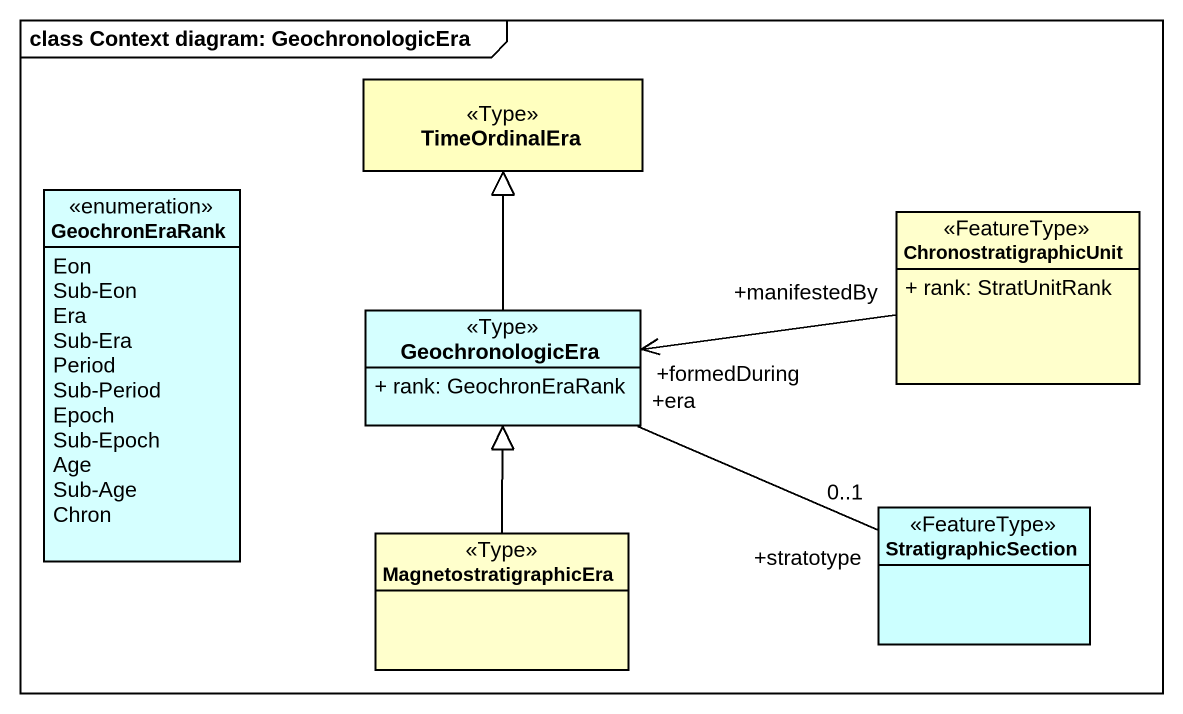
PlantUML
@startuml
mainframe class Context diagram: GeochronologicEra
hide circle
hide empty members
skinparam classAttributeIconSize 0
class TimeOrdinalEra <<Type>> #FFFFBF
enum GeochronEraRank #D5FFFF {
  Eon
  Sub-Eon
  Era
  Sub-Era
  Period
  Sub-Period
  Epoch
  Sub-Epoch
  Age
  Sub-Age
  Chron
}
class ChronostratigraphicUnit <<FeatureType>> {
  + rank: StratUnitRank
}
class GeochronologicEra <<Type>> #D5FFFF {
  + rank: GeochronEraRank
}
class MagnetostratigraphicEra <<Type>>
class StratigraphicSection <<FeatureType>> #CCFFFF
GeochronologicEra -up-|> TimeOrdinalEra
GeochronologicEra "+formedDuring" <-right- "+manifestedBy" ChronostratigraphicUnit
GeochronologicEra "+era" -right- "+stratotype\n0..1" StratigraphicSection
MagnetostratigraphicEra -up-|> GeochronologicEra
@enduml
